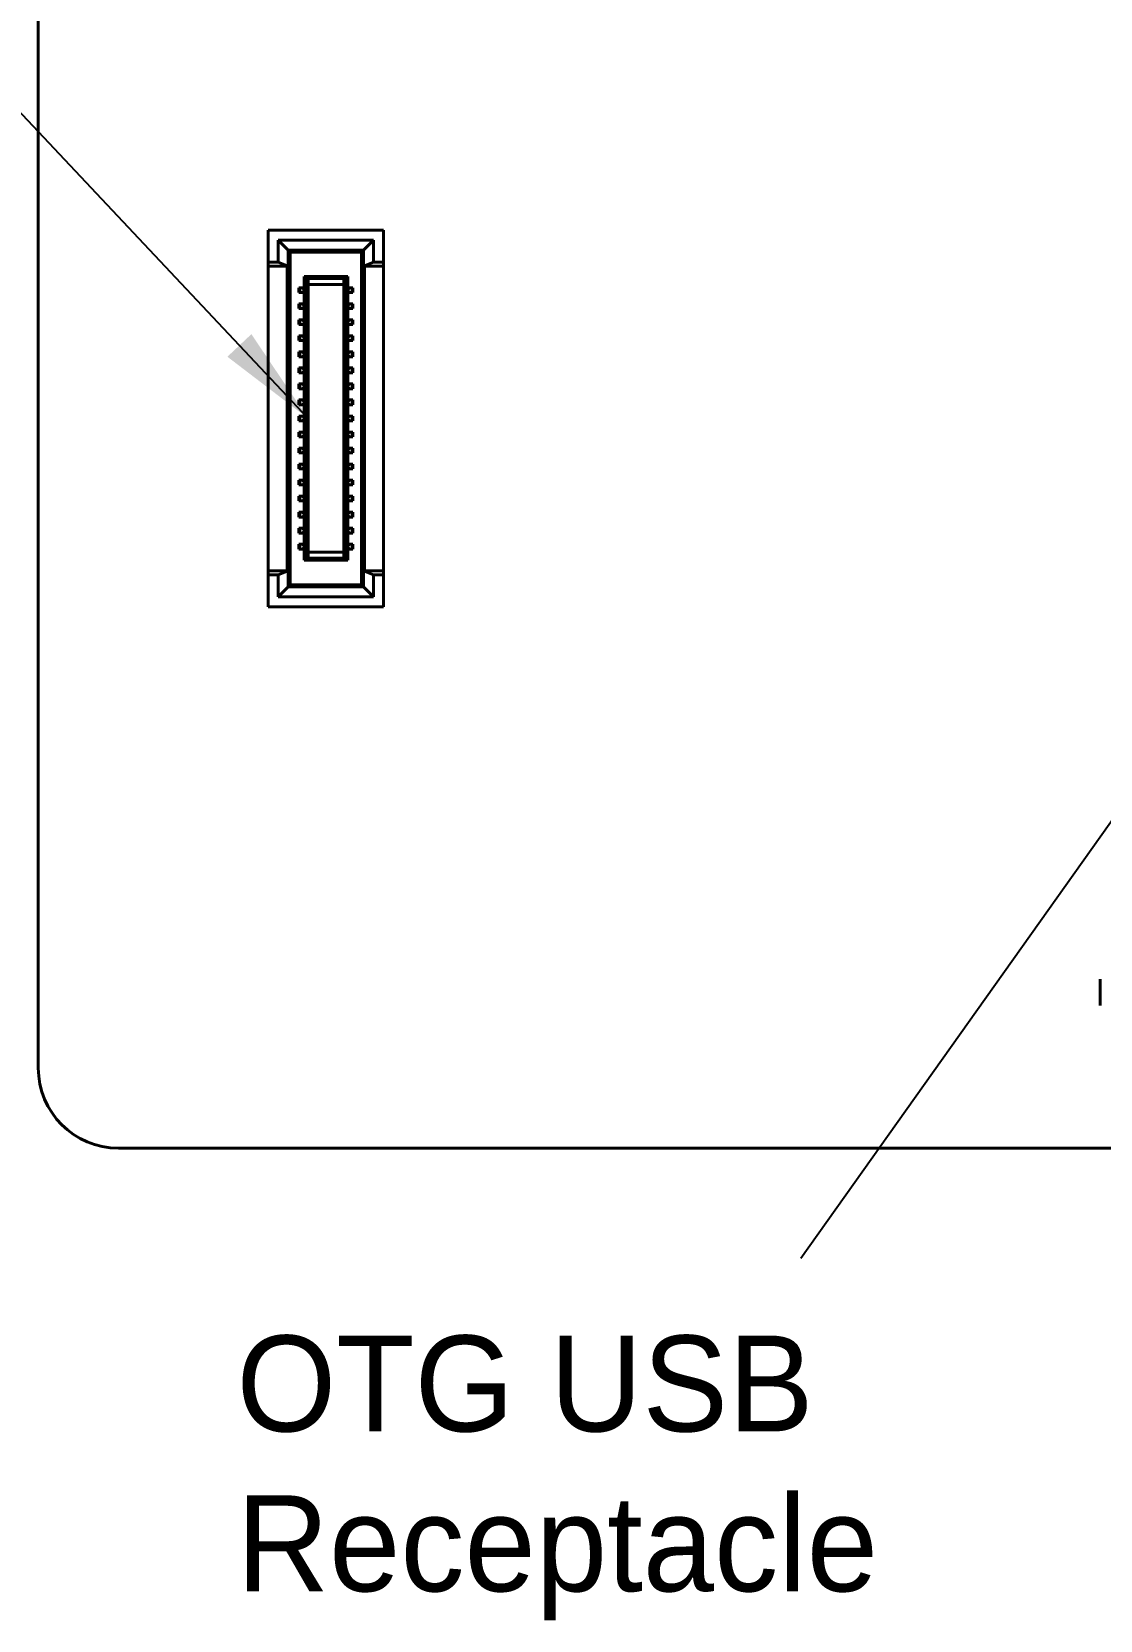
# Model space of a CAD drawing. Header units: millimetres. Extents: x 15 to 205, y 5 to 292.
# Drawn here: x 47.93 to 74.59, y 213.76 to 253.39 of the extents above; entities that cross this region are included whole.
import ezdxf

# ---------------------------------------------------------------- set-up
doc = ezdxf.new("R2010")
doc.units = ezdxf.units.MM
doc.layers.add('Annotations', color=7, linetype='Continuous')
doc.layers.add('Geometries', color=7, linetype='Continuous')
doc.dimstyles.new('ISO-25', dxfattribs={"dimtxt": 2.5, "dimasz": 2.5, "dimexe": 1.25, "dimexo": 0.625, "dimtad": 1, "dimtxsty": 'Standard', "dimcen": 2.5, "dimadec": 0, "dimazin": 0, "dimtfac": 1, "dimtmove": 0, "dimatfit": 3, "dimfxl": 1, "dimarcsym": 0})

msp = doc.modelspace()

# ---------------------------------------------------------------- linework, layer by layer
at = {"layer": 'Geometries', "linetype": 'Continuous', "lineweight": 40}
for p, q in [((48.096, 227.535), (48.096, 258.535)), ((53.831, 248.443), (56.711, 248.443)), ((53.831, 248.443), (53.831, 247.643)), ((54.081, 248.193), (54.331, 247.943)), ((54.081, 248.193), (54.081, 247.643)), ((56.461, 248.193), (54.081, 248.193)), ((56.461, 248.193), (56.211, 247.943)), ((56.461, 248.193), (56.461, 247.643)), ((56.711, 247.643), (56.711, 248.443)), ((54.331, 247.943), (54.381, 247.893)), ((56.211, 247.943), (54.331, 247.943)), ((54.331, 247.943), (54.331, 247.543)), ((54.381, 247.893), (54.381, 239.593)), ((54.381, 247.893), (56.161, 247.893)), ((56.211, 247.943), (56.161, 247.893)), ((56.161, 247.893), (56.161, 239.593)), ((56.211, 247.543), (56.211, 247.943)), ((53.831, 247.543), (53.831, 247.643)), ((53.831, 247.643), (54.081, 247.643)), ((53.831, 239.943), (53.831, 247.543)), ((54.306, 247.543), (53.831, 247.543)), ((54.081, 247.643), (54.331, 247.543)), ((54.306, 247.543), (54.306, 239.943)), ((54.331, 247.543), (54.306, 247.543)), ((54.331, 247.543), (54.331, 239.943)), ((54.726, 247.003), (54.726, 247.283)), ((54.726, 247.283), (54.776, 247.233)), ((54.726, 247.283), (55.816, 247.283)), ((55.816, 247.283), (55.766, 247.233)), ((55.816, 247.003), (55.816, 247.283)), ((56.461, 247.643), (56.211, 247.543)), ((56.211, 247.543), (56.211, 239.943)), ((56.236, 247.543), (56.211, 247.543)), ((56.236, 247.543), (56.711, 247.543)), ((56.236, 239.943), (56.236, 247.543)), ((56.461, 247.643), (56.711, 247.643)), ((56.711, 247.643), (56.711, 247.543)), ((56.711, 247.543), (56.711, 239.943)), ((54.596, 247.003), (54.618, 247.003)), ((54.596, 247.003), (54.596, 246.883)), ((54.596, 246.883), (54.618, 246.883)), ((54.667, 247.003), (54.618, 247.003)), ((54.618, 246.883), (54.618, 247.003)), ((54.667, 246.883), (54.618, 246.883)), ((54.667, 247.003), (54.726, 247.003)), ((54.726, 246.963), (54.667, 247.003)), ((54.726, 246.923), (54.667, 246.883)), ((54.726, 246.883), (54.667, 246.883)), ((54.726, 247.003), (54.776, 247.003)), ((54.776, 246.967), (54.726, 246.963)), ((54.726, 246.923), (54.726, 246.963)), ((54.776, 246.92), (54.726, 246.923)), ((54.726, 246.603), (54.726, 246.883)), ((54.776, 246.883), (54.726, 246.883)), ((54.826, 247.233), (54.776, 247.233)), ((54.776, 247.233), (54.776, 247.063)), ((54.776, 247.063), (54.826, 247.083)), ((54.776, 247.003), (54.776, 247.063)), ((54.776, 246.967), (54.776, 247.003)), ((54.776, 246.92), (54.776, 246.967)), ((54.776, 246.883), (54.776, 246.92)), ((54.776, 246.603), (54.776, 246.883)), ((55.716, 247.233), (54.826, 247.233)), ((54.826, 247.233), (54.826, 247.083)), ((54.826, 247.083), (55.716, 247.083)), ((54.826, 240.403), (54.826, 247.083)), ((55.716, 247.233), (55.766, 247.233)), ((55.716, 247.233), (55.716, 247.083)), ((55.716, 247.083), (55.716, 240.403)), ((55.766, 247.063), (55.716, 247.083)), ((55.766, 247.233), (55.766, 247.063)), ((55.766, 247.063), (55.766, 247.003)), ((55.816, 247.003), (55.766, 247.003)), ((55.766, 247.003), (55.766, 246.967)), ((55.766, 246.967), (55.816, 246.963)), ((55.766, 246.967), (55.766, 246.92)), ((55.766, 246.92), (55.816, 246.923)), ((55.766, 246.92), (55.766, 246.883)), ((55.766, 246.883), (55.816, 246.883)), ((55.766, 246.883), (55.766, 246.603)), ((55.816, 246.963), (55.875, 247.003)), ((55.875, 247.003), (55.816, 247.003)), ((55.816, 246.923), (55.816, 246.963)), ((55.816, 246.923), (55.875, 246.883)), ((55.816, 246.603), (55.816, 246.883)), ((55.816, 246.883), (55.875, 246.883)), ((55.875, 247.003), (55.924, 247.003)), ((55.875, 246.883), (55.924, 246.883)), ((55.946, 247.003), (55.924, 247.003)), ((55.924, 246.883), (55.924, 247.003)), ((55.946, 246.883), (55.924, 246.883)), ((55.946, 246.883), (55.946, 247.003)), ((54.596, 246.603), (54.618, 246.603)), ((54.596, 246.603), (54.596, 246.483)), ((54.667, 246.603), (54.618, 246.603)), ((54.618, 246.483), (54.618, 246.603)), ((54.667, 246.603), (54.726, 246.603)), ((54.726, 246.563), (54.667, 246.603)), ((54.726, 246.523), (54.667, 246.483)), ((54.726, 246.603), (54.776, 246.603)), ((54.776, 246.567), (54.726, 246.563)), ((54.726, 246.523), (54.726, 246.563)), ((54.776, 246.52), (54.726, 246.523)), ((54.776, 246.567), (54.776, 246.603)), ((54.776, 246.52), (54.776, 246.567)), ((54.776, 246.483), (54.776, 246.52)), ((55.816, 246.603), (55.766, 246.603)), ((55.766, 246.603), (55.766, 246.567)), ((55.766, 246.567), (55.816, 246.563)), ((55.766, 246.567), (55.766, 246.52)), ((55.766, 246.52), (55.816, 246.523)), ((55.766, 246.52), (55.766, 246.483)), ((55.816, 246.563), (55.875, 246.603)), ((55.875, 246.603), (55.816, 246.603)), ((55.816, 246.523), (55.816, 246.563)), ((55.816, 246.523), (55.875, 246.483)), ((55.875, 246.603), (55.924, 246.603)), ((55.946, 246.603), (55.924, 246.603)), ((55.924, 246.483), (55.924, 246.603)), ((55.946, 246.483), (55.946, 246.603)), ((54.596, 246.483), (54.618, 246.483)), ((54.596, 246.203), (54.596, 246.083)), ((54.596, 246.203), (54.618, 246.203)), ((54.667, 246.483), (54.618, 246.483)), ((54.667, 246.203), (54.618, 246.203)), ((54.618, 246.083), (54.618, 246.203)), ((54.726, 246.483), (54.667, 246.483)), ((54.667, 246.203), (54.726, 246.203)), ((54.726, 246.163), (54.667, 246.203)), ((54.726, 246.123), (54.667, 246.083)), ((54.726, 246.203), (54.726, 246.483)), ((54.776, 246.483), (54.726, 246.483)), ((54.726, 246.203), (54.776, 246.203)), ((54.776, 246.167), (54.726, 246.163)), ((54.726, 246.123), (54.726, 246.163)), ((54.776, 246.12), (54.726, 246.123)), ((54.776, 246.203), (54.776, 246.483)), ((54.776, 246.167), (54.776, 246.203)), ((54.776, 246.12), (54.776, 246.167)), ((54.776, 246.083), (54.776, 246.12)), ((55.766, 246.483), (55.816, 246.483)), ((55.766, 246.483), (55.766, 246.203)), ((55.816, 246.203), (55.766, 246.203)), ((55.766, 246.203), (55.766, 246.167)), ((55.766, 246.167), (55.816, 246.163)), ((55.766, 246.167), (55.766, 246.12)), ((55.766, 246.12), (55.816, 246.123)), ((55.766, 246.12), (55.766, 246.083)), ((55.816, 246.203), (55.816, 246.483)), ((55.816, 246.483), (55.875, 246.483)), ((55.875, 246.203), (55.816, 246.203)), ((55.816, 246.163), (55.875, 246.203)), ((55.816, 246.123), (55.816, 246.163)), ((55.816, 246.123), (55.875, 246.083)), ((55.875, 246.483), (55.924, 246.483)), ((55.875, 246.203), (55.924, 246.203)), ((55.946, 246.483), (55.924, 246.483)), ((55.946, 246.203), (55.924, 246.203)), ((55.924, 246.083), (55.924, 246.203)), ((55.946, 246.083), (55.946, 246.203)), ((54.596, 246.083), (54.618, 246.083)), ((54.596, 245.803), (54.596, 245.683)), ((54.596, 245.803), (54.618, 245.803)), ((54.667, 246.083), (54.618, 246.083)), ((54.667, 245.803), (54.618, 245.803)), ((54.618, 245.683), (54.618, 245.803)), ((54.726, 246.083), (54.667, 246.083)), ((54.726, 245.763), (54.667, 245.803)), ((54.667, 245.803), (54.726, 245.803)), ((54.726, 245.723), (54.667, 245.683)), ((54.726, 245.803), (54.726, 246.083)), ((54.776, 246.083), (54.726, 246.083)), ((54.726, 245.803), (54.776, 245.803)), ((54.776, 245.767), (54.726, 245.763)), ((54.726, 245.723), (54.726, 245.763)), ((54.776, 245.72), (54.726, 245.723)), ((54.776, 245.803), (54.776, 246.083)), ((54.776, 245.767), (54.776, 245.803)), ((54.776, 245.72), (54.776, 245.767)), ((54.776, 245.683), (54.776, 245.72)), ((55.766, 246.083), (55.816, 246.083)), ((55.766, 246.083), (55.766, 245.803)), ((55.816, 245.803), (55.766, 245.803)), ((55.766, 245.803), (55.766, 245.767)), ((55.766, 245.767), (55.816, 245.763)), ((55.766, 245.767), (55.766, 245.72)), ((55.766, 245.72), (55.816, 245.723)), ((55.766, 245.72), (55.766, 245.683)), ((55.816, 245.803), (55.816, 246.083)), ((55.816, 246.083), (55.875, 246.083)), ((55.816, 245.763), (55.875, 245.803)), ((55.875, 245.803), (55.816, 245.803)), ((55.816, 245.723), (55.816, 245.763)), ((55.816, 245.723), (55.875, 245.683)), ((55.875, 246.083), (55.924, 246.083)), ((55.875, 245.803), (55.924, 245.803)), ((55.946, 246.083), (55.924, 246.083)), ((55.946, 245.803), (55.924, 245.803)), ((55.924, 245.683), (55.924, 245.803)), ((55.946, 245.683), (55.946, 245.803)), ((54.596, 245.683), (54.618, 245.683)), ((54.596, 245.403), (54.618, 245.403)), ((54.596, 245.403), (54.596, 245.283)), ((54.667, 245.683), (54.618, 245.683)), ((54.667, 245.403), (54.618, 245.403)), ((54.618, 245.283), (54.618, 245.403)), ((54.726, 245.683), (54.667, 245.683)), ((54.667, 245.403), (54.726, 245.403)), ((54.726, 245.363), (54.667, 245.403)), ((54.726, 245.323), (54.667, 245.283)), ((54.726, 245.403), (54.726, 245.683)), ((54.776, 245.683), (54.726, 245.683)), ((54.726, 245.403), (54.776, 245.403)), ((54.776, 245.367), (54.726, 245.363)), ((54.726, 245.323), (54.726, 245.363)), ((54.776, 245.32), (54.726, 245.323)), ((54.776, 245.403), (54.776, 245.683)), ((54.776, 245.367), (54.776, 245.403)), ((54.776, 245.32), (54.776, 245.367)), ((54.776, 245.283), (54.776, 245.32)), ((55.766, 245.683), (55.816, 245.683)), ((55.766, 245.683), (55.766, 245.403)), ((55.816, 245.403), (55.766, 245.403)), ((55.766, 245.403), (55.766, 245.367)), ((55.766, 245.367), (55.816, 245.363)), ((55.766, 245.367), (55.766, 245.32)), ((55.766, 245.32), (55.816, 245.323)), ((55.766, 245.32), (55.766, 245.283)), ((55.816, 245.403), (55.816, 245.683)), ((55.816, 245.683), (55.875, 245.683)), ((55.875, 245.403), (55.816, 245.403)), ((55.816, 245.363), (55.875, 245.403)), ((55.816, 245.323), (55.816, 245.363)), ((55.816, 245.323), (55.875, 245.283)), ((55.875, 245.683), (55.924, 245.683)), ((55.875, 245.403), (55.924, 245.403)), ((55.946, 245.683), (55.924, 245.683)), ((55.946, 245.403), (55.924, 245.403)), ((55.924, 245.283), (55.924, 245.403)), ((55.946, 245.283), (55.946, 245.403)), ((54.596, 245.283), (54.618, 245.283)), ((54.596, 245.003), (54.618, 245.003)), ((54.596, 245.003), (54.596, 244.883)), ((54.667, 245.283), (54.618, 245.283)), ((54.667, 245.003), (54.618, 245.003)), ((54.618, 244.883), (54.618, 245.003)), ((54.726, 245.283), (54.667, 245.283)), ((54.667, 245.003), (54.726, 245.003)), ((54.726, 244.963), (54.667, 245.003)), ((54.726, 244.923), (54.667, 244.883)), ((54.726, 245.003), (54.726, 245.283)), ((54.776, 245.283), (54.726, 245.283)), ((54.726, 245.003), (54.776, 245.003)), ((54.776, 244.967), (54.726, 244.963)), ((54.726, 244.923), (54.726, 244.963)), ((54.776, 244.92), (54.726, 244.923)), ((54.776, 245.003), (54.776, 245.283)), ((54.776, 244.967), (54.776, 245.003)), ((54.776, 244.92), (54.776, 244.967)), ((54.776, 244.883), (54.776, 244.92)), ((55.766, 245.283), (55.816, 245.283)), ((55.766, 245.283), (55.766, 245.003)), ((55.816, 245.003), (55.766, 245.003)), ((55.766, 245.003), (55.766, 244.967)), ((55.766, 244.967), (55.816, 244.963)), ((55.766, 244.967), (55.766, 244.92)), ((55.766, 244.92), (55.816, 244.923)), ((55.766, 244.92), (55.766, 244.883)), ((55.816, 245.003), (55.816, 245.283)), ((55.816, 245.283), (55.875, 245.283)), ((55.816, 244.963), (55.875, 245.003)), ((55.875, 245.003), (55.816, 245.003)), ((55.816, 244.923), (55.816, 244.963)), ((55.816, 244.923), (55.875, 244.883)), ((55.875, 245.283), (55.924, 245.283)), ((55.875, 245.003), (55.924, 245.003)), ((55.946, 245.283), (55.924, 245.283)), ((55.946, 245.003), (55.924, 245.003)), ((55.924, 244.883), (55.924, 245.003)), ((55.946, 244.883), (55.946, 245.003)), ((54.596, 244.883), (54.618, 244.883)), ((54.596, 244.603), (54.618, 244.603)), ((54.596, 244.603), (54.596, 244.483)), ((54.667, 244.883), (54.618, 244.883)), ((54.667, 244.603), (54.618, 244.603)), ((54.618, 244.483), (54.618, 244.603)), ((54.726, 244.883), (54.667, 244.883)), ((54.667, 244.603), (54.726, 244.603)), ((54.726, 244.563), (54.667, 244.603)), ((54.726, 244.523), (54.667, 244.483)), ((54.726, 244.603), (54.726, 244.883)), ((54.776, 244.883), (54.726, 244.883)), ((54.726, 244.603), (54.776, 244.603)), ((54.776, 244.567), (54.726, 244.563)), ((54.726, 244.523), (54.726, 244.563)), ((54.776, 244.52), (54.726, 244.523)), ((54.776, 244.603), (54.776, 244.883)), ((54.776, 244.567), (54.776, 244.603)), ((54.776, 244.52), (54.776, 244.567)), ((54.776, 244.483), (54.776, 244.52)), ((55.766, 244.883), (55.816, 244.883)), ((55.766, 244.883), (55.766, 244.603)), ((55.816, 244.603), (55.766, 244.603)), ((55.766, 244.603), (55.766, 244.567)), ((55.766, 244.567), (55.816, 244.563)), ((55.766, 244.567), (55.766, 244.52)), ((55.766, 244.52), (55.816, 244.523)), ((55.766, 244.52), (55.766, 244.483)), ((55.816, 244.603), (55.816, 244.883)), ((55.816, 244.883), (55.875, 244.883)), ((55.875, 244.603), (55.816, 244.603)), ((55.816, 244.563), (55.875, 244.603)), ((55.816, 244.523), (55.816, 244.563)), ((55.816, 244.523), (55.875, 244.483)), ((55.875, 244.883), (55.924, 244.883)), ((55.875, 244.603), (55.924, 244.603)), ((55.946, 244.883), (55.924, 244.883)), ((55.946, 244.603), (55.924, 244.603)), ((55.924, 244.483), (55.924, 244.603)), ((55.946, 244.483), (55.946, 244.603)), ((54.596, 244.483), (54.618, 244.483)), ((54.596, 244.203), (54.618, 244.203)), ((54.596, 244.203), (54.596, 244.083)), ((54.667, 244.483), (54.618, 244.483)), ((54.667, 244.203), (54.618, 244.203)), ((54.618, 244.083), (54.618, 244.203)), ((54.726, 244.483), (54.667, 244.483)), ((54.667, 244.203), (54.726, 244.203)), ((54.726, 244.163), (54.667, 244.203)), ((54.726, 244.123), (54.667, 244.083)), ((54.726, 244.203), (54.726, 244.483)), ((54.776, 244.483), (54.726, 244.483)), ((54.726, 244.203), (54.776, 244.203)), ((54.776, 244.167), (54.726, 244.163)), ((54.726, 244.123), (54.726, 244.163)), ((54.776, 244.12), (54.726, 244.123)), ((54.776, 244.203), (54.776, 244.483)), ((54.776, 244.167), (54.776, 244.203)), ((54.776, 244.12), (54.776, 244.167)), ((54.776, 244.083), (54.776, 244.12)), ((55.766, 244.483), (55.816, 244.483)), ((55.766, 244.483), (55.766, 244.203)), ((55.816, 244.203), (55.766, 244.203)), ((55.766, 244.203), (55.766, 244.167)), ((55.766, 244.167), (55.816, 244.163)), ((55.766, 244.167), (55.766, 244.12)), ((55.766, 244.12), (55.816, 244.123)), ((55.766, 244.12), (55.766, 244.083)), ((55.816, 244.203), (55.816, 244.483)), ((55.816, 244.483), (55.875, 244.483)), ((55.875, 244.203), (55.816, 244.203)), ((55.816, 244.163), (55.875, 244.203)), ((55.816, 244.123), (55.816, 244.163)), ((55.816, 244.123), (55.875, 244.083)), ((55.875, 244.483), (55.924, 244.483)), ((55.875, 244.203), (55.924, 244.203)), ((55.946, 244.483), (55.924, 244.483)), ((55.946, 244.203), (55.924, 244.203)), ((55.924, 244.083), (55.924, 244.203)), ((55.946, 244.083), (55.946, 244.203)), ((54.596, 244.083), (54.618, 244.083)), ((54.596, 243.803), (54.618, 243.803)), ((54.596, 243.803), (54.596, 243.683)), ((54.667, 244.083), (54.618, 244.083)), ((54.667, 243.803), (54.618, 243.803)), ((54.618, 243.683), (54.618, 243.803)), ((54.726, 244.083), (54.667, 244.083)), ((54.667, 243.803), (54.726, 243.803)), ((54.726, 243.763), (54.667, 243.803)), ((54.726, 243.723), (54.667, 243.683)), ((54.726, 243.803), (54.726, 244.083)), ((54.776, 244.083), (54.726, 244.083)), ((54.726, 243.803), (54.776, 243.803)), ((54.776, 243.767), (54.726, 243.763)), ((54.726, 243.723), (54.726, 243.763)), ((54.776, 243.72), (54.726, 243.723)), ((54.776, 243.803), (54.776, 244.083)), ((54.776, 243.767), (54.776, 243.803)), ((54.776, 243.72), (54.776, 243.767)), ((54.776, 243.683), (54.776, 243.72)), ((55.766, 244.083), (55.816, 244.083)), ((55.766, 244.083), (55.766, 243.803)), ((55.816, 243.803), (55.766, 243.803)), ((55.766, 243.803), (55.766, 243.767)), ((55.766, 243.767), (55.816, 243.763)), ((55.766, 243.767), (55.766, 243.72)), ((55.766, 243.72), (55.816, 243.723)), ((55.766, 243.72), (55.766, 243.683)), ((55.816, 243.803), (55.816, 244.083)), ((55.816, 244.083), (55.875, 244.083)), ((55.875, 243.803), (55.816, 243.803)), ((55.816, 243.763), (55.875, 243.803)), ((55.816, 243.723), (55.816, 243.763)), ((55.816, 243.723), (55.875, 243.683)), ((55.875, 244.083), (55.924, 244.083)), ((55.875, 243.803), (55.924, 243.803)), ((55.946, 244.083), (55.924, 244.083)), ((55.924, 243.683), (55.924, 243.803)), ((55.946, 243.803), (55.924, 243.803)), ((55.946, 243.683), (55.946, 243.803)), ((54.596, 243.683), (54.618, 243.683)), ((54.596, 243.403), (54.618, 243.403)), ((54.596, 243.403), (54.596, 243.283)), ((54.667, 243.683), (54.618, 243.683)), ((54.667, 243.403), (54.618, 243.403)), ((54.618, 243.283), (54.618, 243.403)), ((54.726, 243.683), (54.667, 243.683)), ((54.667, 243.403), (54.726, 243.403)), ((54.726, 243.363), (54.667, 243.403)), ((54.726, 243.323), (54.667, 243.283)), ((54.726, 243.403), (54.726, 243.683)), ((54.776, 243.683), (54.726, 243.683)), ((54.726, 243.403), (54.776, 243.403)), ((54.776, 243.367), (54.726, 243.363)), ((54.726, 243.323), (54.726, 243.363)), ((54.776, 243.32), (54.726, 243.323)), ((54.776, 243.403), (54.776, 243.683)), ((54.776, 243.367), (54.776, 243.403)), ((54.776, 243.32), (54.776, 243.367)), ((54.776, 243.283), (54.776, 243.32)), ((55.766, 243.683), (55.816, 243.683)), ((55.766, 243.683), (55.766, 243.403)), ((55.816, 243.403), (55.766, 243.403)), ((55.766, 243.403), (55.766, 243.367)), ((55.766, 243.367), (55.816, 243.363)), ((55.766, 243.367), (55.766, 243.32)), ((55.766, 243.32), (55.816, 243.323)), ((55.766, 243.32), (55.766, 243.283)), ((55.816, 243.403), (55.816, 243.683)), ((55.816, 243.683), (55.875, 243.683)), ((55.875, 243.403), (55.816, 243.403)), ((55.816, 243.363), (55.875, 243.403)), ((55.816, 243.323), (55.816, 243.363)), ((55.816, 243.323), (55.875, 243.283)), ((55.875, 243.683), (55.924, 243.683)), ((55.875, 243.403), (55.924, 243.403)), ((55.946, 243.683), (55.924, 243.683)), ((55.946, 243.403), (55.924, 243.403)), ((55.924, 243.283), (55.924, 243.403)), ((55.946, 243.283), (55.946, 243.403)), ((54.596, 243.283), (54.618, 243.283)), ((54.596, 243.003), (54.618, 243.003)), ((54.596, 243.003), (54.596, 242.883)), ((54.667, 243.283), (54.618, 243.283)), ((54.667, 243.003), (54.618, 243.003)), ((54.618, 242.883), (54.618, 243.003)), ((54.726, 243.283), (54.667, 243.283)), ((54.667, 243.003), (54.726, 243.003)), ((54.726, 242.963), (54.667, 243.003)), ((54.726, 242.923), (54.667, 242.883)), ((54.726, 243.003), (54.726, 243.283)), ((54.776, 243.283), (54.726, 243.283)), ((54.726, 243.003), (54.776, 243.003)), ((54.776, 242.967), (54.726, 242.963)), ((54.726, 242.923), (54.726, 242.963)), ((54.776, 242.92), (54.726, 242.923)), ((54.776, 243.003), (54.776, 243.283)), ((54.776, 242.967), (54.776, 243.003)), ((54.776, 242.92), (54.776, 242.967)), ((54.776, 242.883), (54.776, 242.92)), ((55.766, 243.283), (55.816, 243.283)), ((55.766, 243.283), (55.766, 243.003)), ((55.816, 243.003), (55.766, 243.003)), ((55.766, 243.003), (55.766, 242.967)), ((55.766, 242.967), (55.766, 242.92)), ((55.766, 242.967), (55.816, 242.963)), ((55.766, 242.92), (55.816, 242.923)), ((55.766, 242.92), (55.766, 242.883)), ((55.816, 243.003), (55.816, 243.283)), ((55.816, 243.283), (55.875, 243.283)), ((55.875, 243.003), (55.816, 243.003)), ((55.816, 242.963), (55.875, 243.003)), ((55.816, 242.923), (55.816, 242.963)), ((55.816, 242.923), (55.875, 242.883)), ((55.875, 243.283), (55.924, 243.283)), ((55.875, 243.003), (55.924, 243.003)), ((55.946, 243.283), (55.924, 243.283)), ((55.946, 243.003), (55.924, 243.003)), ((55.924, 242.883), (55.924, 243.003)), ((55.946, 242.883), (55.946, 243.003)), ((54.596, 242.883), (54.618, 242.883)), ((54.596, 242.603), (54.596, 242.483)), ((54.596, 242.603), (54.618, 242.603)), ((54.667, 242.883), (54.618, 242.883)), ((54.667, 242.603), (54.618, 242.603)), ((54.618, 242.483), (54.618, 242.603)), ((54.726, 242.883), (54.667, 242.883)), ((54.667, 242.603), (54.726, 242.603)), ((54.726, 242.563), (54.667, 242.603)), ((54.726, 242.603), (54.726, 242.883)), ((54.776, 242.883), (54.726, 242.883)), ((54.726, 242.603), (54.776, 242.603)), ((54.776, 242.567), (54.726, 242.563)), ((54.726, 242.523), (54.726, 242.563)), ((54.776, 242.603), (54.776, 242.883)), ((54.776, 242.567), (54.776, 242.603)), ((54.776, 242.52), (54.776, 242.567)), ((55.766, 242.883), (55.816, 242.883)), ((55.766, 242.883), (55.766, 242.603)), ((55.816, 242.603), (55.766, 242.603)), ((55.766, 242.603), (55.766, 242.567)), ((55.766, 242.567), (55.816, 242.563)), ((55.766, 242.567), (55.766, 242.52)), ((55.816, 242.603), (55.816, 242.883)), ((55.816, 242.883), (55.875, 242.883)), ((55.816, 242.563), (55.875, 242.603)), ((55.875, 242.603), (55.816, 242.603)), ((55.816, 242.523), (55.816, 242.563)), ((55.875, 242.883), (55.924, 242.883)), ((55.875, 242.603), (55.924, 242.603)), ((55.946, 242.883), (55.924, 242.883)), ((55.924, 242.483), (55.924, 242.603)), ((55.946, 242.603), (55.924, 242.603)), ((55.946, 242.483), (55.946, 242.603)), ((54.596, 242.483), (54.618, 242.483)), ((54.596, 242.203), (54.618, 242.203)), ((54.596, 242.203), (54.596, 242.083)), ((54.667, 242.483), (54.618, 242.483)), ((54.667, 242.203), (54.618, 242.203)), ((54.618, 242.083), (54.618, 242.203)), ((54.726, 242.523), (54.667, 242.483)), ((54.726, 242.483), (54.667, 242.483)), ((54.667, 242.203), (54.726, 242.203)), ((54.726, 242.163), (54.667, 242.203)), ((54.776, 242.52), (54.726, 242.523)), ((54.726, 242.203), (54.726, 242.483)), ((54.776, 242.483), (54.726, 242.483)), ((54.726, 242.203), (54.776, 242.203)), ((54.776, 242.167), (54.726, 242.163)), ((54.726, 242.123), (54.726, 242.163)), ((54.776, 242.483), (54.776, 242.52)), ((54.776, 242.203), (54.776, 242.483)), ((54.776, 242.167), (54.776, 242.203)), ((54.776, 242.12), (54.776, 242.167)), ((55.766, 242.52), (55.816, 242.523)), ((55.766, 242.52), (55.766, 242.483)), ((55.766, 242.483), (55.816, 242.483)), ((55.766, 242.483), (55.766, 242.203)), ((55.816, 242.203), (55.766, 242.203)), ((55.766, 242.203), (55.766, 242.167)), ((55.766, 242.167), (55.816, 242.163)), ((55.766, 242.167), (55.766, 242.12)), ((55.816, 242.523), (55.875, 242.483)), ((55.816, 242.203), (55.816, 242.483)), ((55.816, 242.483), (55.875, 242.483)), ((55.816, 242.163), (55.875, 242.203)), ((55.875, 242.203), (55.816, 242.203)), ((55.816, 242.123), (55.816, 242.163)), ((55.875, 242.483), (55.924, 242.483)), ((55.875, 242.203), (55.924, 242.203)), ((55.946, 242.483), (55.924, 242.483)), ((55.946, 242.203), (55.924, 242.203)), ((55.924, 242.083), (55.924, 242.203)), ((55.946, 242.083), (55.946, 242.203)), ((54.596, 242.083), (54.618, 242.083)), ((54.596, 241.803), (54.618, 241.803)), ((54.596, 241.803), (54.596, 241.683)), ((54.667, 242.083), (54.618, 242.083)), ((54.667, 241.803), (54.618, 241.803)), ((54.618, 241.683), (54.618, 241.803)), ((54.726, 242.123), (54.667, 242.083)), ((54.726, 242.083), (54.667, 242.083)), ((54.667, 241.803), (54.726, 241.803)), ((54.726, 241.763), (54.667, 241.803)), ((54.776, 242.12), (54.726, 242.123)), ((54.726, 241.803), (54.726, 242.083)), ((54.776, 242.083), (54.726, 242.083)), ((54.726, 241.803), (54.776, 241.803)), ((54.776, 241.767), (54.726, 241.763)), ((54.726, 241.723), (54.726, 241.763)), ((54.776, 242.083), (54.776, 242.12)), ((54.776, 241.803), (54.776, 242.083)), ((54.776, 241.767), (54.776, 241.803)), ((54.776, 241.72), (54.776, 241.767)), ((55.766, 242.12), (55.816, 242.123)), ((55.766, 242.12), (55.766, 242.083)), ((55.766, 242.083), (55.816, 242.083)), ((55.766, 242.083), (55.766, 241.803)), ((55.816, 241.803), (55.766, 241.803)), ((55.766, 241.803), (55.766, 241.767)), ((55.766, 241.767), (55.816, 241.763)), ((55.766, 241.767), (55.766, 241.72)), ((55.816, 242.123), (55.875, 242.083)), ((55.816, 241.803), (55.816, 242.083)), ((55.816, 242.083), (55.875, 242.083)), ((55.875, 241.803), (55.816, 241.803)), ((55.816, 241.763), (55.875, 241.803)), ((55.816, 241.723), (55.816, 241.763)), ((55.875, 242.083), (55.924, 242.083)), ((55.875, 241.803), (55.924, 241.803)), ((55.946, 242.083), (55.924, 242.083)), ((55.946, 241.803), (55.924, 241.803)), ((55.924, 241.683), (55.924, 241.803)), ((55.946, 241.683), (55.946, 241.803)), ((54.596, 241.683), (54.618, 241.683)), ((54.596, 241.403), (54.618, 241.403)), ((54.596, 241.403), (54.596, 241.283)), ((54.667, 241.683), (54.618, 241.683)), ((54.667, 241.403), (54.618, 241.403)), ((54.618, 241.283), (54.618, 241.403)), ((54.726, 241.723), (54.667, 241.683)), ((54.726, 241.683), (54.667, 241.683)), ((54.667, 241.403), (54.726, 241.403)), ((54.726, 241.363), (54.667, 241.403)), ((54.776, 241.72), (54.726, 241.723)), ((54.726, 241.403), (54.726, 241.683)), ((54.776, 241.683), (54.726, 241.683)), ((54.726, 241.403), (54.776, 241.403)), ((54.776, 241.367), (54.726, 241.363)), ((54.726, 241.323), (54.726, 241.363)), ((54.776, 241.683), (54.776, 241.72)), ((54.776, 241.403), (54.776, 241.683)), ((54.776, 241.367), (54.776, 241.403)), ((54.776, 241.32), (54.776, 241.367)), ((55.766, 241.72), (55.816, 241.723)), ((55.766, 241.72), (55.766, 241.683)), ((55.766, 241.683), (55.816, 241.683)), ((55.766, 241.683), (55.766, 241.403)), ((55.816, 241.403), (55.766, 241.403)), ((55.766, 241.403), (55.766, 241.367)), ((55.766, 241.367), (55.816, 241.363)), ((55.766, 241.367), (55.766, 241.32)), ((55.816, 241.723), (55.875, 241.683)), ((55.816, 241.403), (55.816, 241.683)), ((55.816, 241.683), (55.875, 241.683)), ((55.875, 241.403), (55.816, 241.403)), ((55.816, 241.363), (55.875, 241.403)), ((55.816, 241.323), (55.816, 241.363)), ((55.875, 241.683), (55.924, 241.683)), ((55.875, 241.403), (55.924, 241.403)), ((55.946, 241.683), (55.924, 241.683)), ((55.946, 241.403), (55.924, 241.403)), ((55.924, 241.283), (55.924, 241.403)), ((55.946, 241.283), (55.946, 241.403)), ((54.596, 241.283), (54.618, 241.283)), ((54.596, 241.003), (54.618, 241.003)), ((54.596, 241.003), (54.596, 240.883)), ((54.667, 241.283), (54.618, 241.283)), ((54.667, 241.003), (54.618, 241.003)), ((54.618, 240.883), (54.618, 241.003)), ((54.726, 241.323), (54.667, 241.283)), ((54.726, 241.283), (54.667, 241.283)), ((54.667, 241.003), (54.726, 241.003)), ((54.726, 240.963), (54.667, 241.003)), ((54.776, 241.32), (54.726, 241.323)), ((54.726, 241.003), (54.726, 241.283)), ((54.776, 241.283), (54.726, 241.283)), ((54.726, 241.003), (54.776, 241.003)), ((54.776, 240.967), (54.726, 240.963)), ((54.726, 240.923), (54.726, 240.963)), ((54.776, 241.283), (54.776, 241.32)), ((54.776, 241.003), (54.776, 241.283)), ((54.776, 240.967), (54.776, 241.003)), ((54.776, 240.92), (54.776, 240.967)), ((55.766, 241.32), (55.816, 241.323)), ((55.766, 241.32), (55.766, 241.283)), ((55.766, 241.283), (55.816, 241.283)), ((55.766, 241.283), (55.766, 241.003)), ((55.816, 241.003), (55.766, 241.003)), ((55.766, 241.003), (55.766, 240.967)), ((55.766, 240.967), (55.816, 240.963)), ((55.766, 240.967), (55.766, 240.92)), ((55.816, 241.323), (55.875, 241.283)), ((55.816, 241.003), (55.816, 241.283)), ((55.816, 241.283), (55.875, 241.283)), ((55.875, 241.003), (55.816, 241.003)), ((55.816, 240.963), (55.875, 241.003)), ((55.816, 240.923), (55.816, 240.963)), ((55.875, 241.283), (55.924, 241.283)), ((55.875, 241.003), (55.924, 241.003)), ((55.946, 241.283), (55.924, 241.283)), ((55.946, 241.003), (55.924, 241.003)), ((55.924, 240.883), (55.924, 241.003)), ((55.946, 240.883), (55.946, 241.003)), ((54.596, 240.883), (54.618, 240.883)), ((54.596, 240.603), (54.618, 240.603)), ((54.596, 240.603), (54.596, 240.483)), ((54.667, 240.883), (54.618, 240.883)), ((54.618, 240.483), (54.618, 240.603)), ((54.667, 240.603), (54.618, 240.603)), ((54.726, 240.923), (54.667, 240.883)), ((54.726, 240.883), (54.667, 240.883)), ((54.667, 240.603), (54.726, 240.603)), ((54.726, 240.563), (54.667, 240.603)), ((54.776, 240.92), (54.726, 240.923)), ((54.726, 240.603), (54.726, 240.883)), ((54.776, 240.883), (54.726, 240.883)), ((54.726, 240.603), (54.776, 240.603)), ((54.776, 240.567), (54.726, 240.563)), ((54.726, 240.523), (54.726, 240.563)), ((54.776, 240.883), (54.776, 240.92)), ((54.776, 240.603), (54.776, 240.883)), ((54.776, 240.567), (54.776, 240.603)), ((54.776, 240.52), (54.776, 240.567)), ((55.766, 240.92), (55.816, 240.923)), ((55.766, 240.92), (55.766, 240.883)), ((55.766, 240.883), (55.816, 240.883)), ((55.766, 240.883), (55.766, 240.603)), ((55.816, 240.603), (55.766, 240.603)), ((55.766, 240.603), (55.766, 240.567)), ((55.766, 240.567), (55.816, 240.563)), ((55.766, 240.567), (55.766, 240.52)), ((55.816, 240.923), (55.875, 240.883)), ((55.816, 240.603), (55.816, 240.883)), ((55.816, 240.883), (55.875, 240.883)), ((55.816, 240.563), (55.875, 240.603)), ((55.875, 240.603), (55.816, 240.603)), ((55.816, 240.523), (55.816, 240.563)), ((55.875, 240.883), (55.924, 240.883)), ((55.875, 240.603), (55.924, 240.603)), ((55.946, 240.883), (55.924, 240.883)), ((55.946, 240.603), (55.924, 240.603)), ((55.924, 240.483), (55.924, 240.603)), ((55.946, 240.483), (55.946, 240.603)), ((54.596, 240.483), (54.618, 240.483)), ((54.667, 240.483), (54.618, 240.483)), ((54.726, 240.523), (54.667, 240.483)), ((54.726, 240.483), (54.667, 240.483)), ((54.776, 240.52), (54.726, 240.523)), ((54.726, 240.203), (54.726, 240.483)), ((54.776, 240.483), (54.726, 240.483)), ((54.776, 240.253), (54.726, 240.203)), ((54.726, 240.203), (55.816, 240.203)), ((54.776, 240.483), (54.776, 240.52)), ((54.776, 240.424), (54.776, 240.483)), ((54.776, 240.253), (54.776, 240.424)), ((54.776, 240.424), (54.826, 240.403)), ((54.776, 240.253), (54.826, 240.253)), ((55.716, 240.403), (54.826, 240.403)), ((54.826, 240.253), (54.826, 240.403)), ((55.716, 240.253), (54.826, 240.253)), ((55.766, 240.424), (55.716, 240.403)), ((55.716, 240.253), (55.716, 240.403)), ((55.766, 240.253), (55.716, 240.253)), ((55.766, 240.52), (55.816, 240.523)), ((55.766, 240.52), (55.766, 240.483)), ((55.766, 240.483), (55.816, 240.483)), ((55.766, 240.483), (55.766, 240.424)), ((55.766, 240.253), (55.766, 240.424)), ((55.766, 240.253), (55.816, 240.203)), ((55.816, 240.523), (55.875, 240.483)), ((55.816, 240.203), (55.816, 240.483)), ((55.816, 240.483), (55.875, 240.483)), ((55.875, 240.483), (55.924, 240.483)), ((55.946, 240.483), (55.924, 240.483)), ((53.831, 239.843), (53.831, 239.943)), ((53.831, 239.943), (54.306, 239.943)), ((53.831, 239.043), (53.831, 239.843)), ((54.081, 239.843), (53.831, 239.843)), ((54.081, 239.843), (54.331, 239.943)), ((54.081, 239.293), (54.081, 239.843)), ((54.306, 239.943), (54.331, 239.943)), ((54.331, 239.943), (54.331, 239.543)), ((56.236, 239.943), (56.211, 239.943)), ((56.211, 239.543), (56.211, 239.943)), ((56.461, 239.843), (56.211, 239.943)), ((56.236, 239.943), (56.711, 239.943)), ((56.461, 239.843), (56.711, 239.843)), ((56.461, 239.293), (56.461, 239.843)), ((56.711, 239.843), (56.711, 239.943)), ((56.711, 239.043), (56.711, 239.843)), ((54.081, 239.293), (54.331, 239.543)), ((54.381, 239.593), (54.331, 239.543)), ((54.331, 239.543), (56.211, 239.543)), ((54.381, 239.593), (56.161, 239.593)), ((56.211, 239.543), (56.161, 239.593)), ((56.461, 239.293), (56.211, 239.543)), ((53.831, 239.043), (56.711, 239.043)), ((54.081, 239.293), (56.461, 239.293)), ((74.59, 229.095), (74.59, 229.755)), ((108.096, 225.535), (50.096, 225.535))]:
    msp.add_line(p, q, dxfattribs=at)
msp.add_arc((50.096, 227.535), 2, 180, 270, dxfattribs=at)

# ---------------------------------------------------------------- texts
at = {"layer": 'Annotations', "linetype": 'Continuous', "lineweight": 15, "insert": (53.04, 217.312), "char_height": 1.79438, "width": 84.66672, "attachment_point": 4}
msp.add_mtext('{\\fSF-Mono-Regular-Extended.ttf|b0|i0|c0|p0;\\H1.333333x;OTG USB \\PReceptacle}', dxfattribs=at)

# ---------------------------------------------------------------- leaders
at = {"layer": 'Annotations', "linetype": 'Continuous', "lineweight": 15}
for points in [[(54.826, 243.743), (41.299, 258.116)], [(78.935, 239.425), (67.12, 222.786)]]:
    msp.add_leader(points, dimstyle='ISO-25', dxfattribs=at)

doc.saveas('drawing.dxf')
